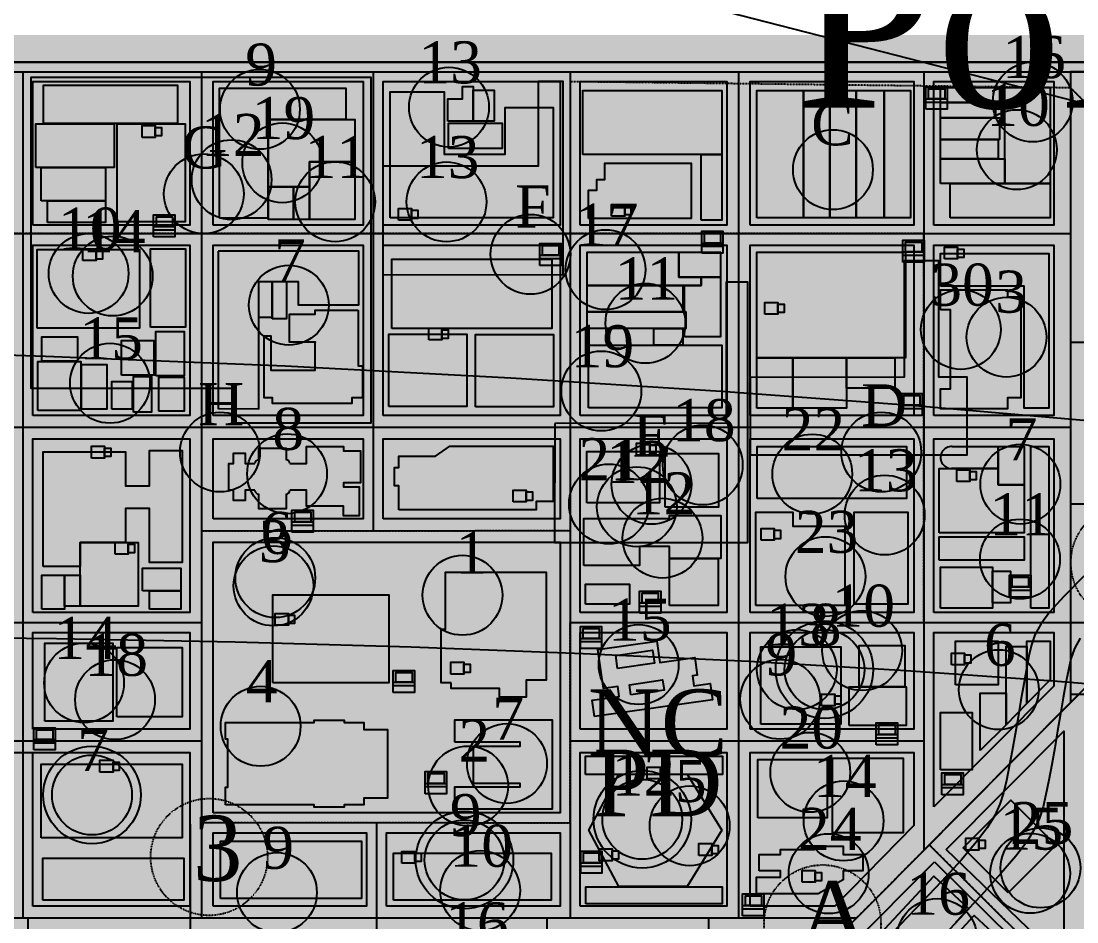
# Model space of a CAD drawing. Extents: x -15732 to 10897, y -24868 to 16165.
# Drawn here: x 902.4 to 1396.1, y 5529.1 to 5950 of the extents above; entities that cross this region are included whole.
import ezdxf
from ezdxf.enums import TextEntityAlignment as Align

# ---------------------------------------------------------------- set-up
doc = ezdxf.new("R2010")
doc.units = 0
doc.header["$MEASUREMENT"] = 0
doc.linetypes.add('DASH_DOT_DOT', pattern=[0.0254, 0.009525, -0.003175, 0.001588, -0.003175, 0.001588, -0.003175, 0.003175])
doc.linetypes.add('DOTTED', pattern=[0.005, 0.0025, -0.0025])
for name, color, linetype in [('BLOCKS', 7, 'CONTINUOUS'), ('BLOCKS-OUTLINE', 7, 'CONTINUOUS'), ('BUILDINGS-OUTLINE', 7, 'CONTINUOUS'), ('BUS_RTE-CITY_CENTER', 7, 'CONTINUOUS'), ('BUS_RTE-CITY_CENTER_UPPER_', 7, 'CONTINUOUS'), ('BUS_RTE-OLD_DOWNTOWN', 7, 'CONTINUOUS'), ('BUS_RTE-WESTERN_ADDITION', 7, 'CONTINUOUS'), ('CAMERAS', 7, 'CONTINUOUS'), ('CLUBS___NIGHT_LIFE', 7, 'CONTINUOUS'), ('COLLEGES___FINE_ARTS', 7, 'CONTINUOUS'), ('DATATERMS', 7, 'CONTINUOUS'), ('DISTRICTS', 7, 'CONTINUOUS'), ('GANGS', 7, 'CONTINUOUS'), ('GANGS-TEXT', 7, 'CONTINUOUS'), ('HOTEL___LODGINGS', 7, 'CONTINUOUS'), ('MAP_BORDER', 7, 'CONTINUOUS'), ('NCART-A', 7, 'CONTINUOUS'), ('NCART-B', 7, 'CONTINUOUS'), ('NCART-C', 7, 'CONTINUOUS'), ('NCART-STATIONS', 7, 'CONTINUOUS'), ('NCPD', 7, 'CONTINUOUS'), ('NCPD-TEXT', 7, 'CONTINUOUS'), ('PARKING___AV_FACILITIES', 7, 'CONTINUOUS'), ('PERFORMING_ARTS_SPORTS', 7, 'CONTINUOUS'), ('PUBLIC_SERVICES', 7, 'CONTINUOUS'), ('RESTAURANTS', 7, 'CONTINUOUS'), ('SHOPS___SERVICES', 7, 'CONTINUOUS'), ('STREETS', 7, 'CONTINUOUS'), ('STREETS-SPRAWL', 7, 'CONTINUOUS'), ('SUBURBS', 7, 'CONTINUOUS'), ('TEMP', 7, 'CONTINUOUS')]:
    doc.layers.add(name, color=color, linetype=linetype)
doc.styles.add('TIMES_NEW_ROMAN', font='')
doc.styles.get('TIMES_NEW_ROMAN').set_extended_font_data('Times_New_Roman')

msp = doc.modelspace()

# ---------------------------------------------------------------- linework, layer by layer
at = {"layer": 'BLOCKS', "color": 12, "linetype": 'CONTINUOUS'}
for points in [[(1422.27, 5930.78), (1399.19, 6000.89), (1340.19, 6024.83), (1370.12, 6124.87), (1346.18, 6134.28), (1294.02, 6047.06), (1262.38, 6048.77), (1250.41, 6152.23), (1226.47, 6151.38), (1217.92, 6049.63), (1018.7, 6053.05), (824.61, 6076.13), (731.42, 6132.57), (574.09, 6065.87), (397.1, 6069.29), (397.1, 5930.78)], [(471.49, 5930.78), (1422.27, 5930.78)], [(1243.34, 5536.42), (1243.34, 5608.18), (1319.78, 5608.18), (1319.78, 5574.15), (1282.89, 5536.42)]]:
    msp.add_lwpolyline(points, close=True, dxfattribs=at)
for points in [[(907.94, 5854.66), (907.94, 5921.74), (981.26, 5854.66), (981.26, 5921.74)], [(992.18, 5854.66), (992.18, 5921.74), (1062.38, 5854.66), (1062.38, 5921.74)], [(1071.74, 5854.66), (1071.74, 5921.74), (1154.42, 5854.66), (1154.42, 5921.74)], [(1163.78, 5854.66), (1163.78, 5921.74), (1232.42, 5854.66), (1232.42, 5921.74)], [(1243.34, 5854.66), (1243.34, 5921.74), (1319.78, 5854.66), (1319.78, 5921.74)], [(1329.14, 5854.66), (1329.14, 5921.74), (1385.3, 5854.66), (1385.3, 5921.74)], [(907.94, 5765.74), (907.94, 5845.3), (981.26, 5765.74), (981.26, 5845.3)], [(992.18, 5765.74), (992.18, 5845.3), (1062.38, 5765.74), (1062.38, 5845.3)], [(1071.74, 5765.74), (1071.74, 5845.3), (1154.42, 5765.74), (1154.42, 5845.3)], [(1163.78, 5765.74), (1163.78, 5845.3), (1232.42, 5765.74), (1232.42, 5845.3)], [(1243.34, 5765.74), (1243.34, 5845.3), (1319.78, 5765.74), (1319.78, 5845.3)], [(1329.14, 5765.74), (1329.14, 5845.3), (1385.3, 5765.74), (1385.3, 5845.3)], [(907.94, 5673.7), (907.94, 5754.82), (981.26, 5673.7), (981.26, 5754.82)], [(992.18, 5717.38), (992.18, 5754.82), (1062.38, 5717.38), (1062.38, 5754.82)], [(1071.74, 5717.38), (1071.74, 5754.82), (1154.42, 5717.38), (1154.42, 5754.82)], [(1163.78, 5673.7), (1163.78, 5754.82), (1232.42, 5673.7), (1232.42, 5754.82)], [(1243.34, 5673.7), (1243.34, 5754.82), (1319.78, 5673.7), (1319.78, 5754.82)], [(1329.14, 5673.7), (1329.14, 5754.82), (1385.3, 5673.7), (1385.3, 5754.82)], [(992.18, 5580.1), (992.18, 5706.46), (1154.42, 5580.1), (1154.42, 5706.46)], [(907.94, 5619.1), (907.94, 5664.34), (981.26, 5619.1), (981.26, 5664.34)], [(1163.78, 5619.1), (1163.78, 5664.34), (1232.42, 5619.1), (1232.42, 5664.34)], [(1243.34, 5619.1), (1243.34, 5664.34), (1319.78, 5619.1), (1319.78, 5664.34)], [(1329.14, 5582.8), (1329.14, 5664.34), (1385.3, 5639.22), (1385.3, 5664.34)], [(1335.01, 5562.85), (1389.97, 5618.15), (1335.01, 5562.85), (1389.98, 5509.9)], [(907.94, 5536.42), (907.94, 5608.18), (981.26, 5536.42), (981.26, 5608.18)], [(1163.78, 5536.42), (1163.78, 5608.18), (1232.42, 5536.42), (1232.42, 5608.18)], [(992.18, 5536.42), (992.18, 5570.74), (1063.94, 5536.42), (1063.94, 5570.74)], [(1073.3, 5536.42), (1073.3, 5570.74), (1154.42, 5536.42), (1154.42, 5570.74)], [(1329.41, 5557.21), (1389.98, 5497.42), (1290.19, 5517.75), (1389.98, 5424.1)]]:
    msp.add_solid(points, dxfattribs=at)
at = {"layer": 'BLOCKS-OUTLINE', "color": 250, "linetype": 'CONTINUOUS'}
for points in [[(1422.27, 5930.78), (1399.19, 6000.89), (1340.19, 6024.83), (1370.12, 6124.87), (1346.18, 6134.28), (1294.02, 6047.06), (1262.38, 6048.77), (1250.41, 6152.23), (1226.47, 6151.38), (1217.92, 6049.63), (1018.7, 6053.05), (824.61, 6076.13), (731.42, 6132.57), (574.09, 6065.87), (397.1, 6069.29), (397.1, 5930.78)], [(471.49, 5930.78), (1422.27, 5930.78)], [(907.94, 5854.66), (907.94, 5921.74), (981.26, 5921.74), (981.26, 5854.66)], [(992.18, 5854.66), (992.18, 5921.74), (1062.38, 5921.74), (1062.38, 5854.66)], [(1071.74, 5854.66), (1071.74, 5921.74), (1154.42, 5921.74), (1154.42, 5854.66)], [(1163.78, 5854.66), (1163.78, 5921.74), (1232.42, 5921.74), (1232.42, 5854.66)], [(1243.34, 5854.66), (1243.34, 5921.74), (1319.78, 5921.74), (1319.78, 5854.66)], [(1329.14, 5854.66), (1329.14, 5921.74), (1385.3, 5921.74), (1385.3, 5854.66)], [(907.94, 5765.74), (907.94, 5845.3), (981.26, 5845.3), (981.26, 5765.74)], [(992.18, 5765.74), (992.18, 5845.3), (1062.38, 5845.3), (1062.38, 5765.74)], [(1071.74, 5765.74), (1071.74, 5845.3), (1154.42, 5845.3), (1154.42, 5765.74)], [(1163.78, 5765.74), (1163.78, 5845.3), (1232.42, 5845.3), (1232.42, 5765.74)], [(1243.34, 5765.74), (1243.34, 5845.3), (1319.78, 5845.3), (1319.78, 5765.74)], [(1329.14, 5765.74), (1329.14, 5845.3), (1385.3, 5845.3), (1385.3, 5765.74)], [(907.94, 5673.7), (907.94, 5754.82), (981.26, 5754.82), (981.26, 5673.7)], [(992.18, 5717.38), (992.18, 5754.82), (1062.38, 5754.82), (1062.38, 5717.38)], [(1071.74, 5717.38), (1071.74, 5754.82), (1154.42, 5754.82), (1154.42, 5717.38)], [(1163.78, 5673.7), (1163.78, 5754.82), (1232.42, 5754.82), (1232.42, 5673.7)], [(1243.34, 5673.7), (1243.34, 5754.82), (1319.78, 5754.82), (1319.78, 5673.7)], [(1329.14, 5673.7), (1329.14, 5754.82), (1385.3, 5754.82), (1385.3, 5673.7)], [(992.18, 5580.1), (992.18, 5706.46), (1154.42, 5706.46), (1154.42, 5580.1)], [(907.94, 5619.1), (907.94, 5664.34), (981.26, 5664.34), (981.26, 5619.1)], [(1163.78, 5619.1), (1163.78, 5664.34), (1232.42, 5664.34), (1232.42, 5619.1)], [(1243.34, 5619.1), (1243.34, 5664.34), (1319.78, 5664.34), (1319.78, 5619.1)], [(1329.14, 5582.8), (1329.14, 5664.34), (1385.3, 5664.34), (1385.3, 5639.22)], [(1335.01, 5562.85), (1389.97, 5618.15), (1389.98, 5509.9)], [(907.94, 5536.42), (907.94, 5608.18), (981.26, 5608.18), (981.26, 5536.42)], [(1163.78, 5536.42), (1163.78, 5608.18), (1232.42, 5608.18), (1232.42, 5536.42)], [(1243.34, 5536.42), (1243.34, 5608.18), (1319.78, 5608.18), (1319.78, 5574.15), (1282.89, 5536.42)], [(992.18, 5536.42), (992.18, 5570.74), (1063.94, 5570.74), (1063.94, 5536.42)], [(1073.3, 5536.42), (1073.3, 5570.74), (1154.42, 5570.74), (1154.42, 5536.42)], [(1329.41, 5557.21), (1389.98, 5497.42), (1389.98, 5424.1), (1290.19, 5517.75)]]:
    msp.add_lwpolyline(points, close=True, dxfattribs=at)
at = {"layer": 'BUILDINGS-OUTLINE', "color": 250, "linetype": 'CONTINUOUS'}
for points in [[(912.85, 5902.11), (912.85, 5920.14), (975.58, 5920.14), (975.58, 5902.11)], [(1101.96, 5903.33), (1101.96, 5913.64), (1108.83, 5913.64), (1108.83, 5919.43), (1113.83, 5919.43), (1113.83, 5903.33)], [(1332.33, 5911.93), (1332.33, 5918.97), (1359.86, 5918.97), (1359.86, 5911.93)], [(1362.42, 5874.15), (1362.42, 5918.97), (1383.55, 5918.97), (1383.55, 5874.15)], [(995.16, 5857.89), (995.16, 5918.76), (1054.27, 5918.76), (1054.27, 5904.13), (1017.98, 5904.13), (1017.98, 5857.89)], [(1075.04, 5858.03), (1075.04, 5916.98), (1100.21, 5916.98), (1100.21, 5887.84), (1128.69, 5887.84), (1128.69, 5909.7), (1151.21, 5909.7), (1151.21, 5858.03)], [(1113.83, 5903.33), (1113.83, 5917.76), (1123.55, 5917.76), (1123.55, 5903.33)], [(1165.05, 5887.63), (1165.05, 5917.54), (1230.07, 5917.54), (1230.07, 5887.63)], [(1246.43, 5858.04), (1246.43, 5917.53), (1268.21, 5917.53), (1268.21, 5858.04)], [(1268.21, 5858.04), (1268.21, 5917.53), (1280.6, 5917.53), (1280.6, 5858.04)], [(1280.6, 5858.04), (1280.6, 5917.53), (1292.9, 5917.53), (1292.9, 5858.04)], [(1292.9, 5858.04), (1292.9, 5917.53), (1306.01, 5917.53), (1306.01, 5858.04)], [(1306.01, 5858.04), (1306.01, 5917.53), (1318.19, 5917.53), (1318.19, 5858.04)], [(1332.33, 5904.88), (1332.33, 5911.93), (1357.94, 5911.93), (1357.94, 5904.88)], [(1017.98, 5872.52), (1017.98, 5904.13), (1058.37, 5904.13), (1058.37, 5884.23), (1037.3, 5884.23), (1037.3, 5872.52)], [(1332.33, 5894.64), (1332.33, 5904.88), (1359.86, 5904.88), (1359.86, 5894.64)], [(909.34, 5881.57), (909.34, 5901.98), (945.91, 5901.98), (945.91, 5881.57)], [(947.24, 5856.3), (947.24, 5902), (979.17, 5902), (979.17, 5856.3)], [(1102.19, 5890.49), (1102.19, 5902.41), (1127.36, 5902.41), (1127.36, 5890.49)], [(1332.33, 5885.67), (1332.33, 5894.64), (1359.22, 5894.64), (1359.22, 5885.67)], [(1220.32, 5857.06), (1220.32, 5887.63), (1230.07, 5887.63), (1230.07, 5857.06)], [(1332.33, 5874.15), (1332.33, 5885.67), (1362.42, 5885.67), (1362.42, 5874.15)], [(911.84, 5866.06), (911.84, 5881.58), (941.89, 5881.58), (941.89, 5866.06)], [(1037.3, 5857.31), (1037.3, 5884.23), (1058.37, 5884.23), (1058.37, 5857.31)], [(1167.65, 5857.72), (1167.65, 5871.01), (1171.52, 5871.01), (1171.52, 5876.06), (1175.31, 5876.06), (1175.31, 5883.72), (1215.77, 5883.72), (1215.77, 5857.72)], [(1017.98, 5857.31), (1017.98, 5872.52), (1029.69, 5872.52), (1029.69, 5857.31)], [(1029.69, 5857.31), (1029.69, 5872.52), (1037.3, 5872.52), (1037.3, 5857.31)], [(1336.81, 5858.14), (1336.81, 5874.15), (1383.55, 5874.15), (1383.55, 5858.14)], [(914.72, 5855.91), (914.72, 5866.06), (941.89, 5866.06), (941.89, 5855.91)], [(909.91, 5806.47), (909.91, 5843.23), (957.8, 5843.23), (957.8, 5806.47)], [(962.95, 5807.07), (962.95, 5843.6), (979.22, 5843.6), (979.22, 5807.07)], [(994.6, 5842.58), (994.6, 5768.96), (1013.52, 5768.92), (1013.56, 5828.32), (1031.9, 5828.28), (1031.93, 5817.49), (1060.28, 5817.45), (1060.32, 5842.58)], [(1167, 5826.5), (1167, 5842.11), (1209.91, 5842.11), (1209.91, 5830.41), (1220.32, 5830.41), (1220.32, 5826.5)], [(1209.91, 5830.41), (1209.91, 5842.11), (1229.42, 5842.11), (1229.42, 5830.41)], [(1246.43, 5792.69), (1246.43, 5842.12), (1315.96, 5842.12), (1315.96, 5792.69)], [(1332.33, 5826.13), (1332.33, 5841.5), (1382.91, 5841.5), (1382.91, 5769.15), (1371.38, 5769.15), (1371.38, 5826.13)], [(1075.7, 5806.37), (1075.7, 5838.82), (1150.54, 5838.82), (1150.54, 5806.37)], [(1212.51, 5802.45), (1212.51, 5806.35), (1213.16, 5806.35), (1213.16, 5814.15), (1212.51, 5814.15), (1212.51, 5826.5), (1220.32, 5826.5), (1220.32, 5830.41), (1229.42, 5830.41), (1229.42, 5802.45)], [(1013.56, 5811.6), (1013.56, 5828.32), (1019.8, 5828.32), (1019.8, 5811.6)], [(1019.8, 5810.89), (1019.8, 5828.32), (1026.52, 5828.32), (1026.52, 5810.89)], [(1167, 5814.15), (1167, 5826.5), (1211.86, 5826.5), (1211.86, 5814.15)], [(1332.31, 5815.16), (1332.31, 5824.53), (1363.68, 5824.53), (1363.68, 5821.15), (1369.8, 5821.15), (1369.8, 5774.04), (1363.68, 5774.04), (1363.68, 5768.79), (1332.31, 5768.79), (1332.31, 5778.17), (1336.93, 5778.17), (1336.93, 5815.16)], [(1060.01, 5814.98), (1060.01, 5788.94), (1062.05, 5788.9), (1062.05, 5773.99), (1057.1, 5773.99), (1057.1, 5771.4), (1020, 5771.4), (1020.02, 5773.91), (1016.03, 5773.91), (1016.03, 5803), (1019.21, 5803), (1019.21, 5786.87), (1039.94, 5786.87), (1039.94, 5799.96), (1040.02, 5799.96), (1027.96, 5799.96), (1027.96, 5813.05), (1039.94, 5813.05), (1039.94, 5814.98)], [(1167, 5806.35), (1167, 5814.15), (1213.16, 5814.15), (1213.16, 5806.35)], [(1198.21, 5798.55), (1198.21, 5806.35), (1211.86, 5806.35), (1211.86, 5798.55)], [(912.15, 5791.08), (912.15, 5802.56), (928.83, 5802.56), (928.83, 5791.08)], [(949.39, 5784.5), (949.39, 5800.78), (964.49, 5800.78), (964.49, 5784.5)], [(965.33, 5784.22), (965.33, 5804.97), (978.67, 5804.97), (978.67, 5784.22)], [(1074.37, 5769.94), (1074.37, 5803.72), (1110.8, 5803.72), (1110.8, 5769.94)], [(1114.93, 5769.74), (1114.93, 5803.52), (1151.36, 5803.52), (1151.36, 5769.74)], [(1167.65, 5769.29), (1167.65, 5798.55), (1230.07, 5798.55), (1230.07, 5769.29)], [(910.22, 5768.12), (910.22, 5790.95), (930.36, 5790.95), (930.36, 5768.12)], [(1246.43, 5769.23), (1246.43, 5792.69), (1263.18, 5792.69), (1263.18, 5769.23)], [(1263.18, 5769.23), (1263.18, 5792.69), (1288.32, 5792.69), (1288.32, 5769.23)], [(1288.32, 5778.45), (1288.32, 5792.69), (1310.94, 5792.69), (1310.94, 5778.45)], [(930.6, 5768.71), (930.6, 5789.55), (942.54, 5789.55), (942.54, 5768.71)], [(944.84, 5768.71), (944.84, 5781.59), (954.33, 5781.59), (954.33, 5768.71)], [(955.02, 5767.34), (955.02, 5783.96), (963.33, 5783.96), (963.33, 5767.34)], [(966.82, 5767.74), (966.82, 5783.66), (978.65, 5783.66), (978.65, 5767.74)], [(1079.01, 5721.59), (1079.01, 5732.85), (1077.02, 5732.85), (1077.02, 5741.46), (1079.01, 5741.46), (1079.01, 5746.76), (1096.23, 5746.76), (1102.79, 5751.39), (1151.21, 5751.39), (1151.21, 5725.56), (1143.26, 5725.56), (1143.26, 5721.59)], [(1246.53, 5726.89), (1246.53, 5751.22), (1316.32, 5751.22), (1316.32, 5726.89)], [(1359.22, 5733.29), (1359.22, 5751.22), (1371.38, 5751.22), (1371.38, 5733.29)], [(1374.58, 5675.67), (1374.58, 5751.22), (1382.91, 5751.22), (1382.91, 5675.67)], [(912.76, 5695.09), (912.76, 5748.74), (951.18, 5748.74), (951.18, 5732.85), (962.44, 5732.85), (962.44, 5749.41), (977.67, 5749.41), (977.67, 5697.08), (962.44, 5697.08), (962.44, 5722.25), (951.18, 5722.25), (951.18, 5706.35), (929.98, 5706.35), (929.98, 5695.09)], [(1166.9, 5724.92), (1166.9, 5748.93), (1200.91, 5748.93), (1200.91, 5724.92)], [(1203.53, 5722.93), (1203.53, 5747.9), (1228.5, 5747.9), (1228.5, 5722.93)], [(1331.69, 5710.88), (1331.69, 5740.97), (1359.22, 5740.97), (1359.22, 5733.29), (1371.38, 5733.29), (1371.38, 5710.88)], [(1165.57, 5695.58), (1165.57, 5717.58), (1205.58, 5717.58), (1205.58, 5718.93), (1229.5, 5718.93), (1229.5, 5698.91), (1205.58, 5698.91), (1205.58, 5704.44), (1191.58, 5704.44), (1191.58, 5695.58)], [(1245.89, 5676.95), (1245.89, 5720.49), (1263.18, 5720.49), (1263.18, 5714.08), (1287.51, 5714.08), (1287.51, 5676.95)], [(1291.99, 5677.59), (1291.99, 5720.49), (1316.96, 5720.49), (1316.96, 5677.59)], [(1331.69, 5698.08), (1331.69, 5708.96), (1371.38, 5708.96), (1371.38, 5698.08)], [(929.98, 5676.55), (929.98, 5706.35), (957.14, 5706.35), (957.14, 5676.55)], [(1205.58, 5676.91), (1205.58, 5698.91), (1228.26, 5698.91), (1228.26, 5676.91)], [(959.13, 5683.83), (959.13, 5694.43), (977.01, 5694.43), (977.01, 5683.83)], [(1103.52, 5640.78), (1098.88, 5640.78), (1098.88, 5665.95), (1100.87, 5665.95), (1100.87, 5692.45), (1147.89, 5692.45), (1147.89, 5642.11), (1138.62, 5642.11), (1138.62, 5634.16), (1126.04, 5634.16), (1126.04, 5638.13), (1103.52, 5638.13)], [(1332.33, 5675.67), (1332.33, 5694.88), (1356.66, 5694.88), (1356.66, 5675.67)], [(1356.66, 5678.23), (1356.66, 5692.95), (1364.98, 5692.95), (1364.98, 5678.23)], [(912.1, 5675.22), (912.1, 5691.12), (922.7, 5691.12), (922.7, 5675.22)], [(922.7, 5676.55), (922.7, 5691.12), (929.98, 5691.12), (929.98, 5676.55)], [(1166.24, 5677.57), (1166.24, 5686.91), (1186.91, 5686.91), (1186.91, 5677.57)], [(962.44, 5675.22), (962.44, 5683.83), (977.01, 5683.83), (977.01, 5675.22)], [(1020.06, 5640.78), (1020.06, 5681.85), (1074.37, 5681.85), (1074.37, 5640.78)], [(913.42, 5622.9), (913.42, 5659.33), (945.22, 5659.33), (945.22, 5622.9)], [(947.2, 5624.89), (947.2, 5657.34), (977.67, 5657.34), (977.67, 5624.89)], [(1248.26, 5621.55), (1248.26, 5657.57), (1285.61, 5657.57), (1285.61, 5621.55)], [(1294.28, 5638.89), (1294.28, 5658.23), (1315.62, 5658.23), (1315.62, 5638.89)], [(1339.37, 5639.81), (1339.37, 5660.3), (1359.22, 5660.3), (1359.22, 5639.81)], [(1363.06, 5621.21), (1363.06, 5657.74), (1372.66, 5657.74), (1372.66, 5631.08)], [(1372.66, 5631.08), (1372.66, 5660.3), (1383.55, 5660.3), (1383.55, 5642.2)], [(1289.61, 5620.89), (1289.61, 5638.89), (1316.28, 5638.89), (1316.28, 5620.89)], [(1350.9, 5609.12), (1350.9, 5635.97), (1363.06, 5635.97), (1363.06, 5621.21)], [(998.01, 5583.71), (998.01, 5591.97), (999.12, 5591.97), (999.12, 5614.42), (998.01, 5614.42), (998.01, 5622.2), (1039.36, 5622.2), (1039.36, 5623.42), (1053.46, 5623.42), (1053.46, 5622.2), (1062.59, 5622.2), (1062.59, 5618.94), (1073.68, 5618.94), (1073.68, 5586.97), (1062.59, 5586.97), (1062.59, 5583.71), (1053.46, 5583.71), (1053.46, 5582.64), (1039.36, 5582.64), (1039.36, 5583.71)], [(1105.18, 5613.06), (1105.18, 5623.5), (1150.65, 5623.5), (1150.65, 5581.74), (1105.18, 5581.74), (1105.18, 5592.18), (1135.79, 5592.18), (1135.79, 5593.75), (1113.9, 5593.75), (1113.9, 5611.2), (1135.79, 5611.2), (1135.79, 5613.06)], [(1332.33, 5600.12), (1332.33, 5627.01), (1347.05, 5627.01), (1347.05, 5600.12)], [(1166.31, 5598.03), (1166.31, 5606.46), (1230.38, 5606.46), (1230.38, 5598.03)], [(1246.85, 5577.74), (1246.85, 5604.94), (1279.37, 5604.94), (1279.37, 5577.74)], [(1281.74, 5570.65), (1281.74, 5605.53), (1314.84, 5605.53), (1314.84, 5570.65)], [(911.76, 5568.32), (911.76, 5602.84), (977.66, 5602.84), (977.66, 5568.32)], [(1181.86, 5545.69), (1167.85, 5571.94), (1181.86, 5598.19), (1213.88, 5598.19), (1230.06, 5571.94), (1213.88, 5545.69)], [(1363.94, 5542.61), (1342.93, 5563.62), (1365.2, 5585.9), (1386.21, 5564.89)], [(995.7, 5540.08), (995.7, 5566.75), (1061.6, 5566.75), (1061.6, 5540.08)], [(1247.44, 5552.91), (1247.44, 5560.6), (1257.49, 5560.6), (1257.49, 5562.96), (1273.32, 5562.96), (1273.32, 5564.48), (1286.83, 5564.48), (1286.83, 5560.6), (1295.93, 5560.6), (1295.93, 5552.91), (1286.83, 5552.91), (1286.83, 5548.66), (1275.07, 5542.27), (1246.26, 5542.27), (1246.26, 5549.95), (1257.49, 5549.95), (1257.49, 5552.91)], [(912.54, 5539.3), (912.54, 5558.91), (978.44, 5558.91), (978.44, 5539.3)], [(1076.5, 5539.3), (1076.5, 5561.26), (1150.25, 5561.26), (1150.25, 5539.3)], [(1314.38, 5501.79), (1298.06, 5516.96), (1329.16, 5550.39), (1345.48, 5535.22)], [(1166.45, 5537.55), (1166.45, 5545.42), (1230.24, 5545.42), (1230.24, 5537.55)], [(1372.98, 5482.17), (1334.77, 5517.71), (1348.1, 5532.04), (1386.3, 5496.5)]]:
    msp.add_lwpolyline(points, close=True, dxfattribs=at)
at = {"layer": 'BUILDINGS-OUTLINE', "color": 253, "linetype": 'CONTINUOUS'}
for points in [[(1028.07, 5743.25), (1035.81, 5743.25), (1035.81, 5751.18), (1053.15, 5751.18), (1053.15, 5749.15), (1061.09, 5749.15), (1061.09, 5734.2), (1053.15, 5734.2), (1053.15, 5732.45), (1060.53, 5732.45), (1060.53, 5718.79), (1053.15, 5718.79), (1053.15, 5718.79), (1053.15, 5723.41), (1035.81, 5723.41), (1035.81, 5730.8), (1028.08, 5730.8)], [(1337.75, 5751.22), (1359.22, 5751.22), (1359.22, 5740.97), (1337.46, 5740.97)], [(1011.72, 5730.8), (1007.11, 5730.8), (1007.11, 5726), (1001.67, 5726), (1001.67, 5730.8), (999.55, 5730.8), (999.55, 5743.25), (1001.67, 5743.25), (1001.67, 5748.05), (1007.11, 5748.05), (1007.11, 5743.25), (1011.71, 5743.25)], [(1013.48, 5745.02), (1013.48, 5750.45), (1026.3, 5750.45), (1026.3, 5745.03)], [(1026.3, 5729.04), (1026.3, 5722.13), (1013.48, 5722.13), (1013.48, 5729.03)]]:
    msp.add_lwpolyline(points, dxfattribs=at)
for points in [[(1170.58, 5625.04), (1169.49, 5632.65), (1182.1, 5634.45), (1181.43, 5639.14), (1174.68, 5638.17), (1172.08, 5656.31), (1199.59, 5660.25), (1201.01, 5650.3), (1217.4, 5652.64), (1218.57, 5644.45), (1216.33, 5644.13), (1217.01, 5639.45), (1224.51, 5640.52), (1225.6, 5632.91)], [(1181.29, 5647.48), (1180.41, 5653.64), (1197.65, 5656.1), (1198.54, 5649.94)], [(1187.51, 5635.22), (1186.84, 5639.91), (1202.33, 5642.13), (1203.01, 5637.43)]]:
    msp.add_lwpolyline(points, close=True, dxfattribs=at)
for centre, radius, start, end in [((1337.43, 5746.1), 5.12, 86.4202, 270.3851), ((1013.48, 5743.25), 1.76, 90, 180), ((1026.3, 5743.25), 1.76, 0, 90), ((1013.48, 5730.8), 1.76, 180, 270), ((1026.3, 5730.8), 1.76, 270, 360)]:
    msp.add_arc(centre, radius, start, end, dxfattribs=at)
at = {"layer": 'BUS_RTE-CITY_CENTER', "color": 232, "linetype": 'DOTTED'}
for p, q in [((986.72, 5711.88), (1159.1, 5711.92)), ((986.72, 5711.88), (986.72, 5530.96)), ((1159.1, 5711.92), (1159.1, 5530.96)), ((470.36, 5530.96), (986.72, 5530.96)), ((905.6, 5530.96), (905.6, 5496.47)), ((1148.18, 5530.96), (1159.1, 5530.96)), ((1148.18, 5530.96), (1148.18, 5441.26))]:
    msp.add_line(p, q, dxfattribs=at)
at = {"layer": 'BUS_RTE-CITY_CENTER_UPPER_', "color": 52, "linetype": 'DOTTED'}
for p, q in [((1159.1, 5921.74), (1159.1, 5530.96)), ((1393.1, 5918.85), (1159.1, 5921.74)), ((1393.1, 5918.85), (1505.42, 5806.53)), ((1327.06, 5565.15), (1396.96, 5635.47)), ((1327.06, 5565.15), (1396.22, 5496.4)), ((905.6, 5530.96), (1159.1, 5530.96)), ((905.6, 5530.96), (905.6, 5496.47))]:
    msp.add_line(p, q, dxfattribs=at)
at = {"layer": 'BUS_RTE-OLD_DOWNTOWN', "color": 32, "linetype": 'DOTTED'}
msp.add_line((1125.56, 5362.42), (1396.22, 5634.73), dxfattribs=at)
at = {"layer": 'BUS_RTE-WESTERN_ADDITION', "color": 5, "linetype": 'DASH_DOT_DOT'}
msp.add_lwpolyline([(399.38, 4974.04), (470.36, 4974.04), (467.24, 5669.02), (986.72, 5669.02), (986.72, 5575.52), (1159.1, 5575.42), (1159.1, 5669.05), (1324.46, 5669.03), (1324.46, 5850.76), (399.38, 5850.76)], dxfattribs=at)
at = {"layer": 'CAMERAS', "color": 12, "linetype": 'CONTINUOUS'}
for points in [[(958.95, 5895.68), (958.95, 5901.19), (965.09, 5901.19), (965.09, 5895.68)], [(965.09, 5896.42), (965.09, 5900.34), (968, 5900.34), (968, 5896.42)], [(1078.83, 5857.03), (1078.83, 5862.54), (1084.97, 5862.54), (1084.97, 5857.03)], [(1084.97, 5857.77), (1084.97, 5861.69), (1087.89, 5861.69), (1087.89, 5857.77)], [(1178.51, 5858.84), (1178.51, 5864.35), (1184.65, 5864.35), (1184.65, 5858.84)], [(1184.65, 5859.58), (1184.65, 5863.5), (1187.57, 5863.5), (1187.57, 5859.58)], [(931.34, 5838.1), (931.34, 5843.61), (937.49, 5843.61), (937.49, 5838.1)], [(937.49, 5838.85), (937.49, 5842.76), (940.4, 5842.76), (940.4, 5838.85)], [(1334.1, 5838.87), (1334.1, 5844.38), (1340.24, 5844.38), (1340.24, 5838.87)], [(1340.24, 5839.62), (1340.24, 5843.53), (1343.15, 5843.53), (1343.15, 5839.62)], [(1250.07, 5813.08), (1250.07, 5818.59), (1256.21, 5818.59), (1256.21, 5813.08)], [(1256.21, 5813.82), (1256.21, 5817.74), (1259.12, 5817.74), (1259.12, 5813.82)], [(1093.03, 5801.04), (1093.03, 5806.54), (1099.17, 5806.54), (1099.17, 5801.04)], [(1099.17, 5801.78), (1099.17, 5805.69), (1102.08, 5805.69), (1102.08, 5801.78)], [(935.29, 5745.83), (935.29, 5751.33), (941.43, 5751.33), (941.43, 5745.83)], [(1190.16, 5747.26), (1190.16, 5752.76), (1196.3, 5752.76), (1196.3, 5747.26)], [(1196.3, 5748), (1196.3, 5751.91), (1199.21, 5751.91), (1199.21, 5748)], [(941.43, 5746.57), (941.43, 5750.48), (944.34, 5750.48), (944.34, 5746.57)], [(1339.92, 5734.87), (1339.92, 5740.38), (1346.06, 5740.38), (1346.06, 5734.87)], [(1346.06, 5735.61), (1346.06, 5739.53), (1348.98, 5739.53), (1348.98, 5735.61)], [(1132.46, 5725.32), (1132.46, 5730.83), (1138.61, 5730.83), (1138.61, 5725.32)], [(1138.61, 5726.06), (1138.61, 5729.98), (1141.52, 5729.98), (1141.52, 5726.06)], [(1248.4, 5707.42), (1248.4, 5712.92), (1254.54, 5712.92), (1254.54, 5707.42)], [(1254.54, 5708.16), (1254.54, 5712.08), (1257.45, 5712.08), (1257.45, 5708.16)], [(946.33, 5700.87), (946.33, 5706.38), (952.47, 5706.38), (952.47, 5700.87)], [(952.47, 5701.61), (952.47, 5705.53), (955.38, 5705.53), (955.38, 5701.61)], [(1021.26, 5667.74), (1021.26, 5673.25), (1027.4, 5673.25), (1027.4, 5667.74)], [(1027.4, 5668.48), (1027.4, 5672.4), (1030.31, 5672.4), (1030.31, 5668.48)], [(1337.43, 5649.18), (1337.43, 5654.68), (1343.57, 5654.68), (1343.57, 5649.18)], [(1343.57, 5649.92), (1343.57, 5653.84), (1346.48, 5653.84), (1346.48, 5649.92)], [(1103.28, 5644.87), (1103.28, 5650.38), (1109.42, 5650.38), (1109.42, 5644.87)], [(1109.42, 5645.61), (1109.42, 5649.53), (1112.34, 5649.53), (1112.34, 5645.61)], [(1276.69, 5630.04), (1276.69, 5635.55), (1282.83, 5635.55), (1282.83, 5630.04)], [(1282.83, 5630.78), (1282.83, 5634.7), (1285.74, 5634.7), (1285.74, 5630.78)], [(939.23, 5599.13), (939.23, 5604.63), (945.37, 5604.63), (945.37, 5599.13)], [(945.37, 5599.87), (945.37, 5603.78), (948.28, 5603.78), (948.28, 5599.87)], [(1195.15, 5595.93), (1195.15, 5601.43), (1201.29, 5601.43), (1201.29, 5595.93)], [(1201.29, 5596.67), (1201.29, 5600.59), (1204.21, 5600.59), (1204.21, 5596.67)], [(1219.28, 5560.15), (1219.28, 5565.66), (1225.42, 5565.66), (1225.42, 5560.15)], [(1225.42, 5560.89), (1225.42, 5564.81), (1228.33, 5564.81), (1228.33, 5560.89)], [(1344.08, 5562.65), (1344.08, 5568.15), (1350.22, 5568.15), (1350.22, 5562.65)], [(1350.22, 5563.39), (1350.22, 5567.31), (1353.14, 5567.31), (1353.14, 5563.39)], [(1080.41, 5556.54), (1080.41, 5562.04), (1086.55, 5562.04), (1086.55, 5556.54)], [(1086.55, 5557.28), (1086.55, 5561.19), (1089.46, 5561.19), (1089.46, 5557.28)], [(1172.69, 5557.66), (1172.69, 5563.16), (1178.83, 5563.16), (1178.83, 5557.66)], [(1178.83, 5558.4), (1178.83, 5562.31), (1181.74, 5562.31), (1181.74, 5558.4)], [(1267.54, 5547.57), (1267.54, 5553.08), (1273.68, 5553.08), (1273.68, 5547.57)], [(1273.68, 5548.31), (1273.68, 5552.23), (1276.59, 5552.23), (1276.59, 5548.31)]]:
    msp.add_lwpolyline(points, close=True, dxfattribs=at)
at = {"layer": 'CLUBS___NIGHT_LIFE', "color": 7, "linetype": 'CONTINUOUS'}
for centre in [(1368, 5889.96), (1024.52, 5883.8), (1194.29, 5808.8), (1202.28, 5708.4), (1265.13, 5647), (946.34, 5632.93), (1286.97, 5576.28), (1374.23, 5551.75), (1330.66, 5521.31)]:
    msp.add_circle(centre, 18.66, dxfattribs=at)
at = {"layer": 'COLLEGES___FINE_ARTS', "color": 7, "linetype": 'CONTINUOUS'}
for centre in [(1363.15, 5802.35), (1108.78, 5681.73), (1111.41, 5592.57)]:
    msp.add_circle(centre, 18.66, dxfattribs=at)
at = {"layer": 'DATATERMS', "color": 82, "linetype": 'CONTINUOUS'}
for p, q in [((1325.46, 5913.71), (1335.41, 5913.71)), ((1325.46, 5912.23), (1335.41, 5912.23)), ((964.36, 5854.03), (974.31, 5854.03)), ((964.36, 5852.56), (974.31, 5852.56)), ((1220.63, 5846.32), (1230.58, 5846.32)), ((1220.63, 5844.84), (1230.58, 5844.84)), ((1144.97, 5840.63), (1154.92, 5840.63)), ((1314.64, 5842.16), (1324.6, 5842.16)), ((1314.64, 5840.68), (1324.6, 5840.68)), ((1144.97, 5839.15), (1154.92, 5839.15)), ((1313.81, 5770.51), (1323.76, 5770.51)), ((1313.81, 5769.03), (1323.76, 5769.03)), ((1029.03, 5716.01), (1038.98, 5716.01)), ((1029.03, 5714.53), (1038.98, 5714.53)), ((1364.56, 5685.64), (1374.52, 5685.64)), ((1364.56, 5684.16), (1374.52, 5684.16)), ((1191.51, 5678.15), (1201.46, 5678.15)), ((1191.51, 5676.67), (1201.46, 5676.67)), ((1163.9, 5661.59), (1173.85, 5661.59)), ((1163.9, 5660.11), (1173.85, 5660.11)), ((1076.35, 5641.08), (1086.31, 5641.08)), ((1076.35, 5639.6), (1086.31, 5639.6)), ((908.36, 5614.27), (918.31, 5614.27)), ((908.36, 5612.79), (918.31, 5612.79)), ((1302.16, 5616.58), (1312.11, 5616.58)), ((1302.16, 5615.1), (1312.11, 5615.1)), ((1091.34, 5593.76), (1101.29, 5593.76)), ((1332.95, 5593.29), (1342.9, 5593.29)), ((1091.34, 5592.28), (1101.29, 5592.28)), ((1332.95, 5591.81), (1342.9, 5591.81)), ((1164.05, 5556.68), (1174, 5556.68)), ((1164.05, 5555.2), (1174, 5555.2)), ((1239.76, 5536.71), (1249.71, 5536.71)), ((1239.76, 5535.23), (1249.71, 5535.23))]:
    msp.add_line(p, q, dxfattribs=at)
for points in [[(1325.46, 5908.91), (1325.46, 5919.23), (1335.41, 5919.23), (1335.41, 5908.91)], [(1326.75, 5913.7), (1326.75, 5918.31), (1334.31, 5918.31), (1334.31, 5913.7)], [(964.36, 5849.24), (964.36, 5859.56), (974.31, 5859.56), (974.31, 5849.24)], [(965.65, 5854.03), (965.65, 5858.64), (973.2, 5858.64), (973.2, 5854.03)], [(1220.63, 5841.52), (1220.63, 5851.84), (1230.58, 5851.84), (1230.58, 5841.52)], [(1221.92, 5846.31), (1221.92, 5850.92), (1229.47, 5850.92), (1229.47, 5846.31)], [(1144.97, 5835.83), (1144.97, 5846.15), (1154.92, 5846.15), (1154.92, 5835.83)], [(1146.26, 5840.62), (1146.26, 5845.23), (1153.82, 5845.23), (1153.82, 5840.62)], [(1314.64, 5837.36), (1314.64, 5847.68), (1324.6, 5847.68), (1324.6, 5837.36)], [(1315.93, 5842.15), (1315.93, 5846.76), (1323.49, 5846.76), (1323.49, 5842.15)], [(1313.81, 5765.71), (1313.81, 5776.03), (1323.76, 5776.03), (1323.76, 5765.71)], [(1315.1, 5770.5), (1315.1, 5775.11), (1322.66, 5775.11), (1322.66, 5770.5)], [(1029.03, 5711.21), (1029.03, 5721.54), (1038.98, 5721.54), (1038.98, 5711.21)], [(1030.32, 5716.01), (1030.32, 5720.61), (1037.88, 5720.61), (1037.88, 5716.01)], [(1364.56, 5680.84), (1364.56, 5691.17), (1374.52, 5691.17), (1374.52, 5680.84)], [(1365.85, 5685.64), (1365.85, 5690.24), (1373.41, 5690.24), (1373.41, 5685.64)], [(1191.51, 5673.36), (1191.51, 5683.68), (1201.46, 5683.68), (1201.46, 5673.36)], [(1192.8, 5678.15), (1192.8, 5682.76), (1200.35, 5682.76), (1200.35, 5678.15)], [(1163.9, 5656.79), (1163.9, 5667.11), (1173.85, 5667.11), (1173.85, 5656.79)], [(1165.19, 5661.59), (1165.19, 5666.19), (1172.75, 5666.19), (1172.75, 5661.59)], [(1076.35, 5636.29), (1076.35, 5646.61), (1086.31, 5646.61), (1086.31, 5636.29)], [(1077.64, 5641.08), (1077.64, 5645.69), (1085.2, 5645.69), (1085.2, 5641.08)], [(908.36, 5609.47), (908.36, 5619.79), (918.31, 5619.79), (918.31, 5609.47)], [(909.65, 5614.26), (909.65, 5618.87), (917.21, 5618.87), (917.21, 5614.26)], [(1302.16, 5611.79), (1302.16, 5622.11), (1312.11, 5622.11), (1312.11, 5611.79)], [(1303.45, 5616.58), (1303.45, 5621.19), (1311.01, 5621.19), (1311.01, 5616.58)], [(1091.34, 5588.96), (1091.34, 5599.29), (1101.29, 5599.29), (1101.29, 5588.96)], [(1092.63, 5593.76), (1092.63, 5598.36), (1100.19, 5598.36), (1100.19, 5593.76)], [(1332.95, 5588.49), (1332.95, 5598.81), (1342.9, 5598.81), (1342.9, 5588.49)], [(1334.24, 5593.28), (1334.24, 5597.89), (1341.79, 5597.89), (1341.79, 5593.28)], [(1164.05, 5551.88), (1164.05, 5562.2), (1174, 5562.2), (1174, 5551.88)], [(1165.34, 5556.67), (1165.34, 5561.28), (1172.9, 5561.28), (1172.9, 5556.67)], [(1239.76, 5531.91), (1239.76, 5542.24), (1249.71, 5542.24), (1249.71, 5531.91)], [(1241.05, 5536.71), (1241.05, 5541.31), (1248.61, 5541.31), (1248.61, 5536.71)]]:
    msp.add_lwpolyline(points, close=True, dxfattribs=at)
at = {"layer": 'DISTRICTS', "color": 81, "linetype": 'CONTINUOUS'}
for q in [(1422.51, 5926.26), (1393.1, 5926.26)]:
    msp.add_line((393.3, 5926.26), q, dxfattribs=at)
at = {"layer": 'DISTRICTS', "color": 52, "linetype": 'CONTINUOUS'}
for p, q in [((644.3, 5926.26), (903.26, 5926.26)), ((903.26, 5926.26), (903.26, 5613.63)), ((644.3, 5613.63), (903.26, 5613.63))]:
    msp.add_line(p, q, dxfattribs=at)
at = {"layer": 'DISTRICTS', "color": 180, "linetype": 'CONTINUOUS'}
for p, q in [((903.26, 5926.26), (1159.1, 5926.26)), ((903.26, 5926.26), (903.26, 5669.02)), ((1159.1, 5926.26), (1159.1, 5575.42)), ((903.26, 5669.02), (986.72, 5669.02)), ((986.72, 5669.02), (986.72, 5575.52)), ((986.72, 5575.52), (1159.1, 5575.42))]:
    msp.add_line(p, q, dxfattribs=at)
at = {"layer": 'DISTRICTS', "color": 220, "linetype": 'CONTINUOUS'}
for p, q in [((1159.1, 5926.26), (1393.1, 5926.26)), ((1159.1, 5926.26), (1159.1, 5613.62)), ((1393.1, 5926.26), (1393.1, 5631.59)), ((1324.46, 5562.53), (1393.1, 5631.59)), ((1159.1, 5613.62), (1324.46, 5613.64)), ((1324.46, 5613.64), (1324.46, 5562.53))]:
    msp.add_line(p, q, dxfattribs=at)
at = {"layer": 'DISTRICTS', "color": 254, "linetype": 'CONTINUOUS'}
for p, q in [((903.26, 5669.02), (986.72, 5669.02)), ((903.26, 5669.02), (903.26, 5530.96)), ((986.72, 5669.02), (986.72, 5575.52)), ((986.72, 5575.52), (1159.1, 5575.42)), ((1159.1, 5575.42), (1159.1, 5530.96)), ((903.26, 5530.96), (905.6, 5530.96)), ((905.6, 5530.96), (905.6, 5496.47)), ((1148.18, 5530.96), (1159.1, 5530.96)), ((1148.18, 5530.96), (1148.18, 5441.26))]:
    msp.add_line(p, q, dxfattribs=at)
at = {"layer": 'DISTRICTS', "color": 201, "linetype": 'CONTINUOUS'}
for p, q in [((1324.46, 5562.53), (1396.96, 5635.47)), ((1159.1, 5613.62), (1324.46, 5613.64)), ((1159.1, 5613.62), (1159.1, 5530.96)), ((1324.46, 5613.64), (1324.46, 5562.53)), ((1148.18, 5530.96), (1159.1, 5530.96)), ((1148.18, 5530.96), (1148.18, 5441.26))]:
    msp.add_line(p, q, dxfattribs=at)
at = {"layer": 'DISTRICTS', "color": 8, "linetype": 'CONTINUOUS'}
for p, q in [((644.3, 5613.63), (903.26, 5613.63)), ((903.26, 5613.63), (903.26, 5530.96)), ((903.26, 5530.96), (905.6, 5530.96)), ((905.6, 5530.96), (905.6, 5496.47))]:
    msp.add_line(p, q, dxfattribs=at)
at = {"layer": 'GANGS', "color": 201, "linetype": 'CONTINUOUS'}
msp.add_lwpolyline([(1001.49, 5778.3), (907.13, 5778.3), (907.13, 5923.86), (1065.93, 5923.86), (1065.9, 5762.15), (1001.49, 5762.19), (1001.49, 5778.3)], close=True, dxfattribs=at)
at = {"layer": 'GANGS', "color": 61, "linetype": 'CONTINUOUS'}
msp.add_lwpolyline([(1071.74, 5831.39), (1071.74, 5882.35), (1144.3, 5882.35), (1144.3, 5921.99), (1155.63, 5921.99), (1155.63, 5831.35)], close=True, dxfattribs=at)
at = {"layer": 'GANGS', "color": 145, "linetype": 'CONTINUOUS'}
msp.add_lwpolyline([(1243.34, 5747.32), (1344.83, 5747.32), (1344.83, 5783.57), (1331.47, 5783.57), (1331.47, 5837.94), (1315.26, 5837.94), (1315.26, 5783.57), (1243.33, 5783.54)], close=True, dxfattribs=at)
at = {"layer": 'GANGS', "color": 13, "linetype": 'CONTINUOUS'}
msp.add_lwpolyline([(1151.9, 5762.01), (1151.83, 5706.34), (1242.21, 5706.34), (1242.21, 5827.97), (1232.08, 5827.97), (1232.08, 5762.09)], close=True, dxfattribs=at)
at = {"layer": 'GANGS', "color": 135, "linetype": 'CONTINUOUS'}
msp.add_solid([(1241.81, 5850.34), (1241.81, 5925.7), (1323.84, 5850.34), (1323.84, 5925.7)], dxfattribs=at)
at = {"layer": 'GANGS', "color": 7, "linetype": 'CONTINUOUS'}
msp.add_solid([(907.13, 5762.19), (907.13, 5778.3), (1001.49, 5762.19), (1001.49, 5778.3)], dxfattribs=at)
at = {"layer": 'GANGS', "color": 9, "linetype": 'CONTINUOUS'}
msp.add_solid([(1268.39, 5505.22), (1268.36, 5334.7), (1395.89, 5626.34), (1395.89, 5334.7)], dxfattribs=at)
at = {"layer": 'GANGS-TEXT', "color": 7, "linetype": 'CONTINUOUS'}
for centre in [(1281.98, 5880.62), (987.85, 5869.31), (1140.57, 5841.03), (995.39, 5748.64), (1304.6, 5748.64), (1197.13, 5733.56)]:
    msp.add_circle(centre, 18.66, dxfattribs=at)
at = {"layer": 'HOTEL___LODGINGS', "color": 7, "linetype": 'CONTINUOUS'}
for centre in [(1295.63, 5655.87), (931.85, 5640.8), (1257.33, 5633.12)]:
    msp.add_circle(centre, 18.66, dxfattribs=at)
at = {"layer": 'MAP_BORDER', "color": 7, "linetype": 'CONTINUOUS'}
msp.add_solid([(374.42, 4052.86), (374.42, 5943.58), (1942.22, 4052.86), (1942.22, 5943.58)], dxfattribs=at)
at = {"layer": 'NCART-A', "color": 12, "linetype": 'CONTINUOUS'}
msp.add_lwpolyline([(397.49, 4833.25), (472.04, 4931.63), (472.7, 5608.18), (981.26, 5608.18), (981.54, 5474.91)], dxfattribs=at)
at = {"layer": 'NCART-B', "color": 182, "linetype": 'CONTINUOUS'}
for p, q in [((1397.6, 5661.68), (1394.9, 5656.79)), ((1394.9, 5656.79), (1393.25, 5652.09)), ((1393.25, 5652.09), (1392.08, 5646.93)), ((1392.08, 5646.93), (1390.92, 5640.81)), ((1390.92, 5640.81), (1389.67, 5633.83)), ((1389.67, 5633.83), (1388.37, 5626.25)), ((1388.37, 5626.25), (1387.03, 5618.34)), ((1387.03, 5618.34), (1385.67, 5610.36)), ((1385.67, 5610.36), (1384.3, 5602.57)), ((1384.3, 5602.57), (1382.94, 5595.24)), ((1382.94, 5595.24), (1381.61, 5588.62)), ((1381.61, 5588.62), (1380.26, 5582.86)), ((1380.26, 5582.86), (1378.57, 5577.59)), ((1378.57, 5577.59), (1376.14, 5572.33)), ((1376.14, 5572.33), (1372.58, 5566.57)), ((1372.58, 5566.57), (1367.5, 5559.83)), ((1367.5, 5559.83), (1360.52, 5551.62)), ((1360.52, 5551.62), (1351.23, 5541.44)), ((1351.23, 5541.44), (1339.25, 5528.81))]:
    msp.add_line(p, q, dxfattribs=at)
at = {"layer": 'NCART-C', "color": 202, "linetype": 'CONTINUOUS'}
for p, q in [((1399.25, 5690.63), (1389.96, 5681.18)), ((1389.96, 5681.18), (1383.44, 5673.91)), ((1383.44, 5673.91), (1379.12, 5668.16)), ((1379.12, 5668.16), (1376.42, 5663.26)), ((1376.42, 5663.26), (1374.77, 5658.57)), ((1374.77, 5658.57), (1373.6, 5653.41)), ((1373.6, 5653.41), (1372.43, 5647.29)), ((1372.43, 5647.29), (1371.19, 5640.31)), ((1371.19, 5640.31), (1369.89, 5632.73)), ((1369.89, 5632.73), (1368.55, 5624.82)), ((1368.55, 5624.82), (1367.19, 5616.83)), ((1367.19, 5616.83), (1365.82, 5609.05)), ((1365.82, 5609.05), (1364.46, 5601.71)), ((1364.46, 5601.71), (1363.13, 5595.1)), ((1363.13, 5595.1), (1361.78, 5589.34)), ((1361.78, 5589.34), (1360.09, 5584.07)), ((1360.09, 5584.07), (1357.66, 5578.8)), ((1357.66, 5578.8), (1354.1, 5573.04)), ((1354.1, 5573.04), (1349.02, 5566.3)), ((1349.02, 5566.3), (1342.04, 5558.09)), ((1342.04, 5558.09), (1332.75, 5547.92)), ((1332.75, 5547.92), (1320.77, 5535.29)), ((1320.77, 5535.29), (1305.9, 5519.92))]:
    msp.add_line(p, q, dxfattribs=at)
at = {"layer": 'NCART-STATIONS', "color": 7, "linetype": 'DOTTED'}
for centre in [(1420.56, 5696.92), (990.32, 5559.42), (1277.14, 5528.39)]:
    msp.add_circle(centre, 27.32, dxfattribs=at)
at = {"layer": 'NCPD', "color": 184, "linetype": 'CONTINUOUS'}
msp.add_solid([(1163.78, 5536.42), (1163.78, 5608.18), (1232.42, 5536.42), (1232.42, 5608.18)], dxfattribs=at)
at = {"layer": 'PARKING___AV_FACILITIES', "color": 12, "linetype": 'CONTINUOUS'}
for centre in [(1102.46, 5909.82), (1021.24, 5689.93)]:
    msp.add_circle(centre, 18.66, dxfattribs=at)
at = {"layer": 'PARKING___AV_FACILITIES', "color": 86, "linetype": 'CONTINUOUS'}
for centre, radius in [((1278.04, 5646.97), 22.8), ((1278.04, 5646.97), 18.66), ((935.54, 5588.4), 22.8), ((935.54, 5588.4), 18.66), ((1109.72, 5558.03), 22.8), ((1109.72, 5558.03), 18.66)]:
    msp.add_circle(centre, radius, dxfattribs=at)
at = {"layer": 'PARKING___AV_FACILITIES', "color": 172, "linetype": 'CONTINUOUS'}
for radius in [22.8, 18.66]:
    msp.add_circle((1192.83, 5577.01), radius, dxfattribs=at)
at = {"layer": 'PERFORMING_ARTS_SPORTS', "color": 7, "linetype": 'CONTINUOUS'}
msp.add_circle((1369.62, 5733.64), 18.66, dxfattribs=at)
at = {"layer": 'PUBLIC_SERVICES', "color": 7, "linetype": 'CONTINUOUS'}
for centre in [(1341.81, 5805.93), (1020.41, 5686.09), (1359.54, 5637.6), (1014.38, 5620.52), (1129.58, 5603.1), (1215.01, 5573.99)]:
    msp.add_circle(centre, 18.66, dxfattribs=at)
at = {"layer": 'RESTAURANTS', "color": 7, "linetype": 'CONTINUOUS'}
for centre in [(1014.06, 5908.81), (933.95, 5832.08), (1027.58, 5817.28), (1026.76, 5738.5), (1190.31, 5723.09), (1306.17, 5719.2), (1369.46, 5698.64), (1191.17, 5649.33)]:
    msp.add_circle(centre, 18.66, dxfattribs=at)
at = {"layer": 'SHOPS___SERVICES', "color": 7, "linetype": 'CONTINUOUS'}
for centre in [(1375.42, 5912.26), (1000.82, 5875.91), (1049.24, 5865.61), (1101.33, 5865.56), (1175.67, 5833.9), (945.24, 5830.89), (943.97, 5780.81), (1173.69, 5777.2), (1221.1, 5742.59), (1272.32, 5738.34), (1177.3, 5724.35), (1278.48, 5690.44), (1271.38, 5598.96), (1279.98, 5551.62), (1379.03, 5554.32), (1022.02, 5542.79), (1117.03, 5543.73)]:
    msp.add_circle(centre, 18.66, dxfattribs=at)
at = {"layer": 'STREETS', "color": 7, "linetype": 'CONTINUOUS'}
for p, q in [((1009.26, 5245.41), (1689.3, 5929.6)), ((393.3, 5926.26), (1393.1, 5926.26)), ((903.26, 5926.26), (903.26, 5530.96)), ((986.72, 5926.26), (986.72, 5530.96)), ((1067.06, 5926.26), (1067.06, 5711.9)), ((1159.1, 5926.26), (1159.1, 5530.96)), ((1237.88, 5926.26), (1237.88, 5530.96)), ((1324.46, 5926.26), (1324.46, 5562.53)), ((1393.1, 5926.26), (1393.1, 5631.59)), ((1393.1, 5918.85), (1505.42, 5806.53)), ((393.3, 5850.76), (1393.1, 5850.76)), ((1393.1, 5800.06), (1505.41, 5800.06)), ((393.3, 5760.28), (1393.1, 5760.28)), ((1393.1, 5724.47), (1485.42, 5724.47)), ((986.72, 5711.88), (1159.1, 5711.92)), ((393.3, 5669.02), (986.72, 5669.02)), ((1159.1, 5669.05), (1430.31, 5669.02)), ((393.3, 5613.63), (986.72, 5613.63)), ((1159.1, 5613.62), (1324.46, 5613.64)), ((986.72, 5575.52), (1159.1, 5575.42)), ((1068.62, 5575.47), (1068.62, 5441.26)), ((1327.06, 5565.15), (1396.22, 5496.4)), ((393.3, 5530.96), (1293.08, 5530.96)), ((905.6, 5530.96), (905.6, 5419.22)), ((1148.18, 5530.96), (1148.18, 5441.26)), ((1223.84, 5530.96), (1223.84, 5461.3))]:
    msp.add_line(p, q, dxfattribs=at)
at = {"layer": 'STREETS-SPRAWL', "color": 7, "linetype": 'CONTINUOUS'}
for p, q in [((913.82, 5793.37), (795.66, 5796.92)), ((1025.89, 5788.75), (913.82, 5793.37)), ((1131.35, 5783.24), (1025.89, 5788.75)), ((1229.68, 5777), (1131.35, 5783.24)), ((1320.36, 5770.21), (1229.68, 5777)), ((1402.86, 5763.02), (1320.36, 5770.21)), ((834.69, 5662.52), (919.01, 5661.55)), ((919.01, 5661.55), (1002.47, 5659.93)), ((1002.47, 5659.93), (1084.8, 5657.59)), ((1084.8, 5657.59), (1165.18, 5654.56)), ((1165.18, 5654.56), (1242.67, 5650.88)), ((1242.67, 5650.88), (1316.29, 5646.59)), ((1316.29, 5646.59), (1385.1, 5641.76)), ((1385.1, 5641.76), (1448.14, 5636.41))]:
    msp.add_line(p, q, dxfattribs=at)
at = {"layer": 'SUBURBS', "color": 254, "linetype": 'CONTINUOUS'}
msp.add_lwpolyline([(3182.19, 3932.19), (2049.27, 3161.55), (1554.83, 3193.08), (1515.75, 3431.6), (1851.67, 3945.37), (1814.79, 5805.06), (795.61, 6066.39), (264.24, 5944.43), (-310.68, 6284.16), (-1293.8, 6038.22), (-1859.99, 5653.22), (-2479.79, 5269.61)], dxfattribs=at)
at = {"layer": 'TEMP', "color": 105, "linetype": 'CONTINUOUS'}
msp.add_lwpolyline([(1422.51, 5926.26), (1393.1, 5926.26), (1393.1, 5635.47), (1505.42, 5635.48), (1505.42, 5683.06), (1703.67, 5683.06), (1573.17, 5812.76), (1653.58, 5893.66), (1619.3, 5893.66), (1527.26, 5840.62), (1508.54, 5837.5), (1422.74, 5921.74)], close=True, dxfattribs=at)

# ---------------------------------------------------------------- texts
at = {"layer": 'CLUBS___NIGHT_LIFE', "color": 7, "linetype": 'CONTINUOUS', "style": 'TIMES_NEW_ROMAN'}
for s, rotation, p in [('10', 0.0006, (1368.55, 5901.07)), ('19', 359.9989, (1025.07, 5894.91)), ('11', 0.0003, (1194.83, 5819.91)), ('12', 359.9997, (1202.83, 5719.52)), ('13', 359.9996, (1265.68, 5658.12)), ('18', 359.9992, (946.89, 5644.05)), ('14', 359.9996, (1287.52, 5587.4)), ('15', 0, (1374.78, 5562.86)), ('16', 359.9997, (1331.21, 5532.43))]:
    msp.add_text(s, height=19.659, rotation=rotation, dxfattribs=at).set_placement(p, align=Align.CENTER)
at = {"layer": 'COLLEGES___FINE_ARTS', "color": 7, "linetype": 'CONTINUOUS', "style": 'TIMES_NEW_ROMAN'}
for s, rotation, p in [('3', 0.0001, (1365.25, 5813.79)), ('1', 359.9996, (1112.96, 5691.76)), ('2', 0.0004, (1114.34, 5604.01))]:
    msp.add_text(s, height=19.66, rotation=rotation, dxfattribs=at).set_placement(p, align=Align.CENTER)
at = {"layer": 'GANGS-TEXT', "color": 7, "linetype": 'CONTINUOUS', "style": 'TIMES_NEW_ROMAN'}
for s, rotation, p in [('C', 359.9999, (1281.75, 5892.01)), ('G', 0.0006, (988.15, 5881.16)), ('F', 359.9999, (1141.73, 5853.56)), ('H', 0.0002, (995.94, 5761.2)), ('D', 0.0004, (1305.9, 5760.69)), ('E', 0.0005, (1197.35, 5746.44))]:
    msp.add_text(s, height=19.66, rotation=rotation, dxfattribs=at).set_placement(p, align=Align.CENTER)
at = {"layer": 'HOTEL___LODGINGS', "color": 7, "linetype": 'CONTINUOUS', "style": 'TIMES_NEW_ROMAN'}
for s, height, rotation, p in [('10', 19.659, 0.0002, (1296.18, 5666.99)), ('14', 19.659, 359.9997, (932.4, 5651.92)), ('9', 19.66, 0.0003, (1257.87, 5644.24))]:
    msp.add_text(s, height=height, rotation=rotation, dxfattribs=at).set_placement(p, align=Align.CENTER)
at = {"layer": 'NCART-STATIONS', "color": 7, "linetype": 'DOTTED', "style": 'TIMES_NEW_ROMAN'}
for s, rotation, p in [('3', 0.0001, (982.79, 5548.22)), ('A', 0.0004, (1265.48, 5517.51))]:
    msp.add_text(s, height=30.58, rotation=rotation, dxfattribs=at).set_placement(p)
at = {"layer": 'NCPD-TEXT', "color": 7, "linetype": 'CONTINUOUS', "style": 'TIMES_NEW_ROMAN'}
msp.add_text('Police Stations', height=78.0001, rotation=0.0003, dxfattribs=at).set_placement((1616.43, 5909.58), align=Align.CENTER)
at = {"layer": 'NCPD-TEXT', "color": 52, "linetype": 'CONTINUOUS', "style": 'TIMES_NEW_ROMAN'}
for s, p in [('NC', (1200.16, 5606.52)), ('PD', (1200.16, 5578.44))]:
    msp.add_text(s, height=31.2, rotation=0.0003, dxfattribs=at).set_placement(p, align=Align.CENTER)
at = {"layer": 'PARKING___AV_FACILITIES', "color": 7, "linetype": 'CONTINUOUS', "style": 'TIMES_NEW_ROMAN'}
for s, height, rotation, p in [('13', 19.659, 0.0002, (1103.01, 5920.94)), ('6', 19.66, 0.0004, (1021.78, 5701.05)), ('8', 19.66, 0.0006, (1278.59, 5658.08)), ('7', 19.66, 359.9987, (936.08, 5599.52)), ('12', 19.659, 359.9992, (1193.38, 5588.13)), ('9', 19.66, 359.9999, (1110.27, 5569.15))]:
    msp.add_text(s, height=height, rotation=rotation, dxfattribs=at).set_placement(p, align=Align.CENTER)
at = {"layer": 'PERFORMING_ARTS_SPORTS', "color": 7, "linetype": 'CONTINUOUS', "style": 'TIMES_NEW_ROMAN'}
msp.add_text('7', height=19.66, rotation=0.0011, dxfattribs=at).set_placement((1370.16, 5744.75), align=Align.CENTER)
at = {"layer": 'PUBLIC_SERVICES', "color": 7, "linetype": 'CONTINUOUS', "style": 'TIMES_NEW_ROMAN'}
for s, height, rotation, p in [('30', 19.659, 0.0002, (1342.36, 5817.04)), ('3', 19.66, 359.9997, (1020.96, 5697.21)), ('6', 19.66, 0.0004, (1360.08, 5648.71)), ('4', 19.66, 359.9988, (1014.92, 5631.64)), ('7', 19.66, 359.9999, (1130.13, 5614.22)), ('5', 19.66, 0.0002, (1215.56, 5585.11)), ('16', 19.659, 359.9991, (1115.56, 5518.57))]:
    msp.add_text(s, height=height, rotation=rotation, dxfattribs=at).set_placement(p, align=Align.CENTER)
at = {"layer": 'RESTAURANTS', "color": 7, "linetype": 'CONTINUOUS', "style": 'TIMES_NEW_ROMAN'}
for s, height, rotation, p in [('9', 19.66, 359.9997, (1014.61, 5919.92)), ('10', 19.659, 359.9995, (934.49, 5843.2)), ('7', 19.66, 359.9998, (1028.12, 5828.4)), ('8', 19.66, 360, (1027.3, 5749.62)), ('12', 19.659, 0.0006, (1190.85, 5734.21)), ('13', 19.659, 359.9998, (1306.72, 5730.31)), ('11', 19.659, 0.0008, (1370.01, 5709.75)), ('15', 19.659, 359.9999, (1191.72, 5660.44))]:
    msp.add_text(s, height=height, rotation=rotation, dxfattribs=at).set_placement(p, align=Align.CENTER)
at = {"layer": 'SHOPS___SERVICES', "color": 7, "linetype": 'CONTINUOUS', "style": 'TIMES_NEW_ROMAN'}
for s, height, rotation, p in [('16', 19.659, 359.9988, (1375.97, 5923.38)), ('12', 19.659, 0.0009, (1001.37, 5887.03)), ('11', 19.659, 359.9992, (1049.79, 5876.73)), ('13', 19.659, 359.9996, (1101.87, 5876.68)), ('17', 19.659, 0.0007, (1176.21, 5845.02)), ('14', 19.659, 0.0007, (945.78, 5842.01)), ('15', 19.659, 359.9997, (944.52, 5791.92)), ('19', 19.659, 0.0008, (1174.23, 5788.31)), ('18', 19.659, 0.0002, (1221.65, 5753.71)), ('22', 19.659, 0.0002, (1272.86, 5749.46)), ('21', 19.659, 359.9998, (1177.84, 5735.47)), ('23', 19.659, 0.0009, (1279.03, 5701.55)), ('20', 19.659, 359.9999, (1271.92, 5610.08)), ('25', 19.659, 359.9999, (1379.58, 5565.44)), ('24', 19.659, 359.9997, (1280.52, 5562.73)), ('9', 19.66, 359.9998, (1022.56, 5553.9)), ('10', 19.659, 359.9997, (1117.58, 5554.84))]:
    msp.add_text(s, height=height, rotation=rotation, dxfattribs=at).set_placement(p, align=Align.CENTER)

doc.saveas('drawing.dxf')
